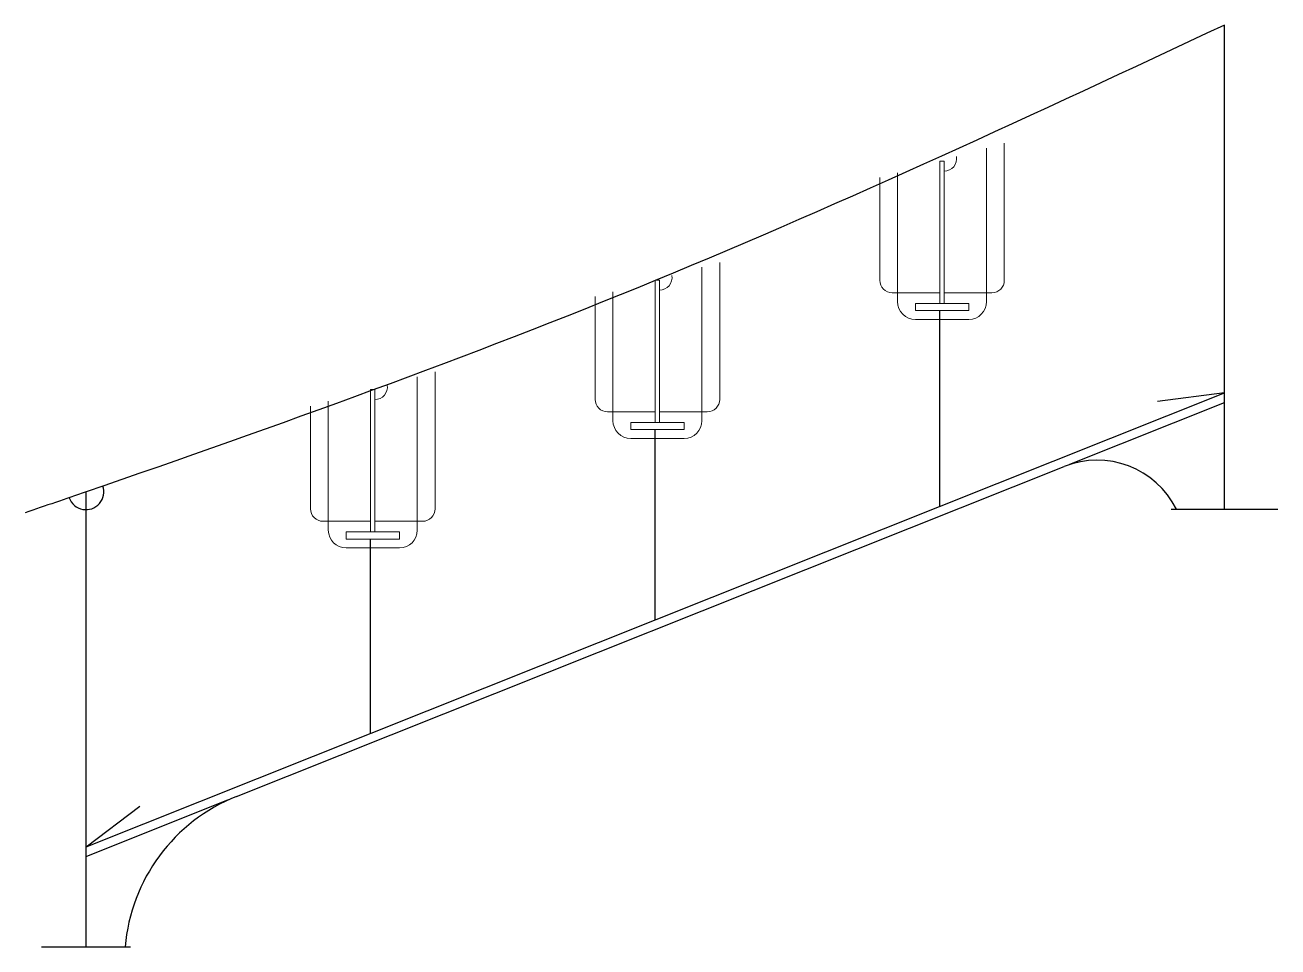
# Model space of a CAD drawing. Header units: millimetres. Extents: x 302 to 3823, y 171 to 2762.
import ezdxf

# ---------------------------------------------------------------- set-up
doc = ezdxf.new("R2010")
doc.units = ezdxf.units.MM
for name, color, linetype in [('100-DF1', 7, 'Continuous'), ('200-CO3', 7, 'Continuous'), ('Plate _Visible', 7, 'Continuous'), ('Plate_Invisible', 7, 'Continuous'), ('Stiffener_Invisible', 7, 'Continuous')]:
    doc.layers.add(name, color=color, linetype=linetype)

msp = doc.modelspace()

# ---------------------------------------------------------------- linework, layer by layer
at = {"color": 7, "linetype": 'Continuous', "lineweight": -3, "ltscale": 0.03}
for p, q in [((3238.4, 1528.1), (3673.4, 1701.6)), ((473.4, 425.8), (873.4, 585.3))]:
    msp.add_line(p, q, dxfattribs=at)
at = {"color": 140, "linetype": 'Continuous', "ltscale": 3}
msp.add_line((896.6, 594.5), (3222.3, 1521.7), dxfattribs=at)
for centre, radius, start, end in [((3314.8, 1289.5), 250, 26.5766, 111.7353), ((1081.7, 130.1), 500, 111.7353, 175.2684)]:
    msp.add_arc(centre, radius, start, end, dxfattribs=at)
at = {"color": 7, "linetype": 'Continuous', "ltscale": 3}
msp.add_arc((473.4, 1450.3), 50, 199.1537, 19.217, dxfattribs=at)
at = {"layer": '100-DF1', "color": 7, "linetype": 'Continuous', "lineweight": 15}
for p, q in [((3054.4, 2044.9), (3054.4, 2430)), ((3004.4, 1984.9), (3004.4, 2416.1)), ((2704.4, 2044.9), (2704.4, 2333.6)), ((2754.4, 1984.9), (2754.4, 2347.2)), ((2204.4, 1650.3), (2204.4, 2081.5)), ((2254.4, 1710.3), (2254.4, 2095.4)), ((1954.4, 1650.3), (1954.4, 2012.6)), ((2873.4, 2009.9), (2739.4, 2009.9)), ((2885.4, 2009.9), (3019.4, 2009.9)), ((1904.4, 1710.3), (1904.4, 1999)), ((2804.4, 1934.9), (2954.4, 1934.9)), ((1404.4, 1342.7), (1404.4, 1773.9)), ((1454.4, 1402.7), (1454.4, 1787.8)), ((1104.4, 1402.7), (1104.4, 1691.3)), ((1154.4, 1342.7), (1154.4, 1705)), ((2073.4, 1675.3), (1939.4, 1675.3)), ((2085.4, 1675.3), (2219.4, 1675.3)), ((2004.4, 1600.3), (2154.4, 1600.3)), ((1273.4, 1367.7), (1139.4, 1367.7)), ((1285.4, 1367.7), (1419.4, 1367.7)), ((1204.4, 1292.7), (1354.4, 1292.7))]:
    msp.add_line(p, q, dxfattribs=at)
for points in [[(2873.4, 2379.9), (2885.4, 2379.9), (2885.4, 1979.9), (2873.4, 1979.9)], [(2073.4, 2045.3), (2085.4, 2045.3), (2085.4, 1645.3), (2073.4, 1645.3)], [(2804.4, 1959.9), (2954.4, 1959.9), (2954.4, 1979.9), (2804.4, 1979.9)], [(1273.4, 1737.7), (1285.4, 1737.7), (1285.4, 1337.7), (1273.4, 1337.7)], [(2004.4, 1625.3), (2154.4, 1625.3), (2154.4, 1645.3), (2004.4, 1645.3)], [(1204.4, 1317.7), (1354.4, 1317.7), (1354.4, 1337.7), (1204.4, 1337.7)]]:
    msp.add_lwpolyline(points, close=True, dxfattribs=at)
for centre, radius, start, end in [((2885.4, 2386.9), 35, 270, 9.6167), ((2085.4, 2052.3), 35, 270, 9.6167), ((2739.4, 2044.9), 35, 180, 270), ((3019.4, 2044.9), 35, 270, 0), ((2804.4, 1984.9), 50, 180, 270), ((2954.4, 1984.9), 50, 270, 0), ((1285.4, 1744.6), 35, 270, 9.6167), ((1939.4, 1710.3), 35, 180, 270), ((2219.4, 1710.3), 35, 270, 0), ((2004.4, 1650.3), 50, 180, 270), ((2154.4, 1650.3), 50, 270, 0), ((1139.4, 1402.7), 35, 180, 270), ((1419.4, 1402.7), 35, 270, 0), ((1204.4, 1342.7), 50, 180, 270), ((1354.4, 1342.7), 50, 270, 0)]:
    msp.add_arc(centre, radius, start, end, dxfattribs=at)
at = {"layer": '200-CO3', "color": 3, "linetype": 'Continuous', "ltscale": 3}
for p, q in [((3523.4, 1401.3), (3823.4, 1401.3)), ((348.4, 171.3), (598.4, 171.3))]:
    msp.add_line(p, q, dxfattribs=at)
for points in [[(3673.4, 1401.3), (3673.4, 2761.3)], [(473.4, 171.3), (473.4, 1450.3)]]:
    msp.add_lwpolyline(points, dxfattribs=at)
at = {"layer": 'Plate _Visible', "color": 4, "linetype": 'Continuous', "ltscale": 3}
msp.add_open_spline([(3673.4, 2762.3), (3143.6, 2514.5), (2098.3, 2025.4), (954.5, 1615.4), (359.2, 1411), (302, 1391.5)], degree=3, knots=[0, 0, 0, 0, 1753.717195, 3460.42045, 3641.556063, 3641.556063, 3641.556063, 3641.556063], dxfattribs=at)
at = {"layer": 'Plate_Invisible', "color": 3, "ltscale": 0.6}
for p, q in [((2873.4, 1409.5), (2873.4, 1959.9)), ((2073.4, 1090.6), (2073.4, 1625.3)), ((1273.4, 771.7), (1273.4, 1317.7))]:
    msp.add_line(p, q, dxfattribs=at)
at = {"layer": 'Stiffener_Invisible', "color": 140}
for p, q in [((473.4, 452.7), (3673.4, 1728.5)), ((3673.4, 1728.5), (3485, 1703.9)), ((473.4, 452.7), (625.1, 567.1))]:
    msp.add_line(p, q, dxfattribs=at)

doc.saveas('drawing.dxf')
